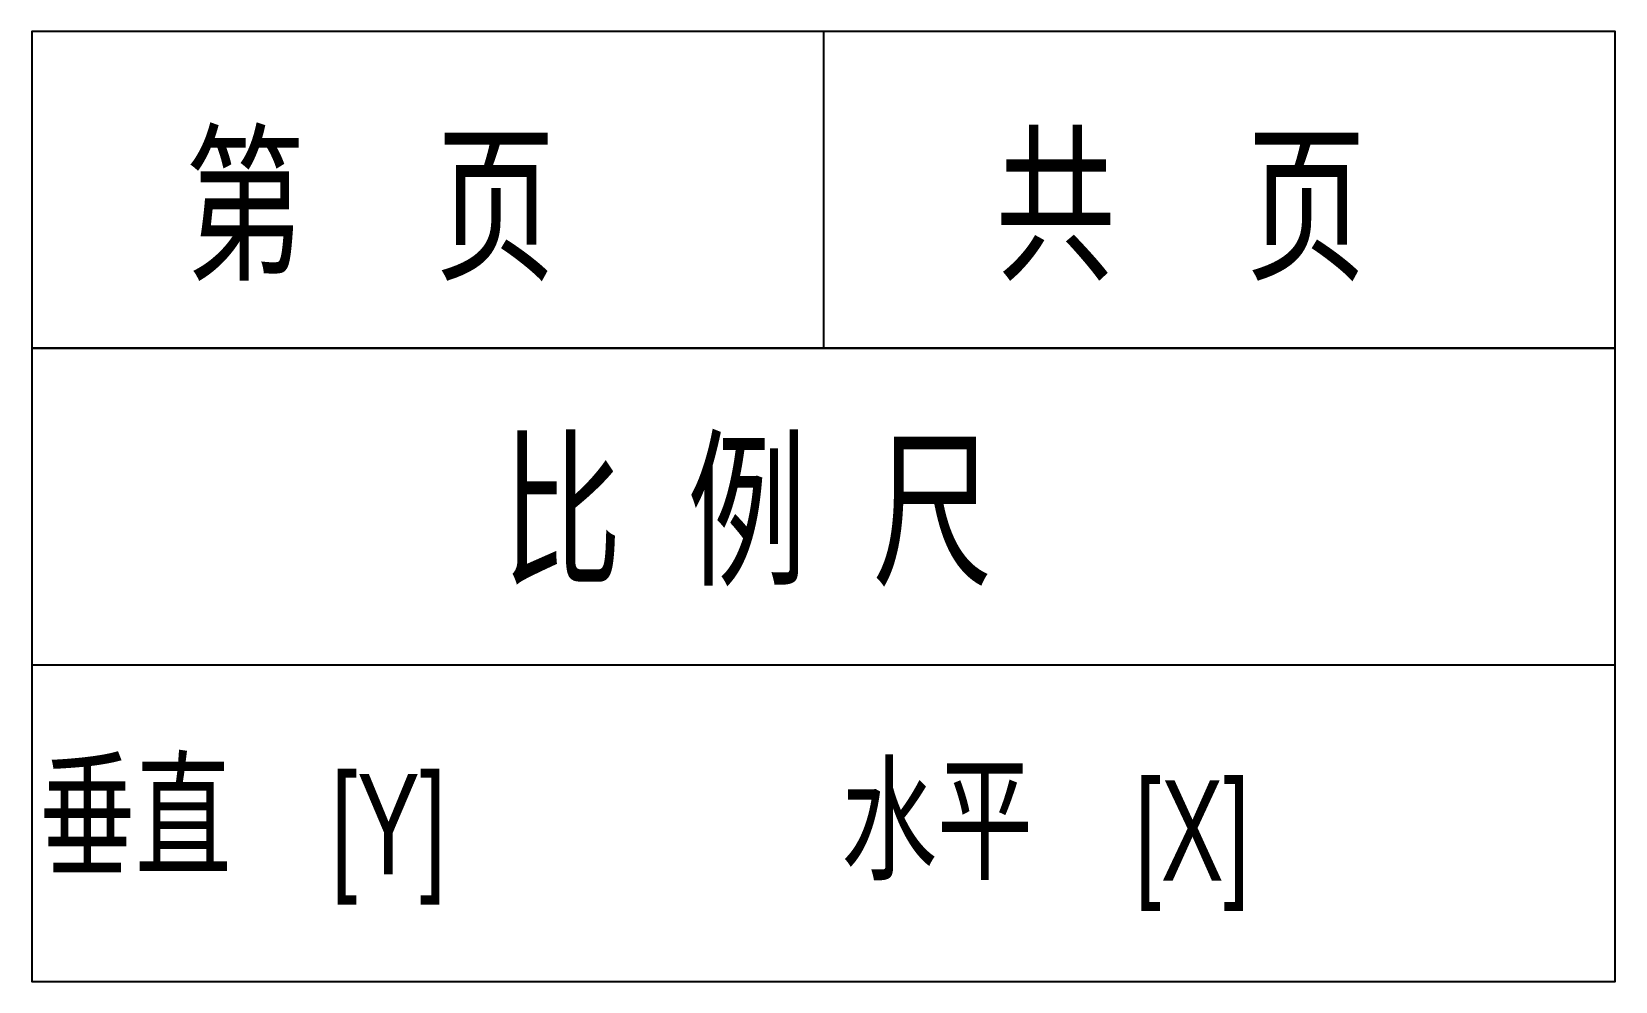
# Model space of a CAD drawing. Extents: x -40 to 0, y -24 to 0.
import ezdxf

# ---------------------------------------------------------------- set-up
doc = ezdxf.new("R2010")
doc.units = 0
doc.layers.get('0').update_dxf_attribs({"linetype": 'CONTINUOUS'})
doc.layers.add('GS', color=7, linetype='CONTINUOUS')
doc.styles.add('LZ_FONTS_FS', font='hxm.ttf', dxfattribs={"width": 0.7})

msp = doc.modelspace()

# ---------------------------------------------------------------- linework, layer by layer
at = {"layer": 'GS', "color": 0}
for points in [[(-40.005, -8.001), (0, -8.001), (0, 0), (-40.005, 0), (-40.005, -8.001)], [(-19.99, -8.001), (-19.99, 0)], [(-40.005, -8.001), (-40.005, -24.003), (0, -24.003), (0, -8.001), (-40.005, -8.001)], [(-40.005, -16.002), (0, -16.002)]]:
    msp.add_lwpolyline(points, dxfattribs=at)

# ---------------------------------------------------------------- texts
at = {"color": 0, "style": 'LZ_FONTS_FS', "width": 0.7}
for s, height, p in [('第    页', 3.175, (-36.135, -5.949)), ('共    页', 3.175, (-15.657, -5.949)), ('比  例  尺', 3.175, (-28.127, -13.668)), (' 垂直', 2.54, (-40.476, -21.061)), (' 水平', 2.54, (-20.22, -21.172))]:
    msp.add_text(s, height=height, dxfattribs=at).set_placement(p)
at = {"color": 0, "linetype": 'CONTINUOUS', "style": 'LZ_FONTS_FS', "width": 0.7}
for s, p in [('[Y]', (-32.445, -21.299)), ('[X]', (-12.142, -21.46))]:
    msp.add_text(s, height=2.54, dxfattribs=at).set_placement(p)

doc.saveas('drawing.dxf')
